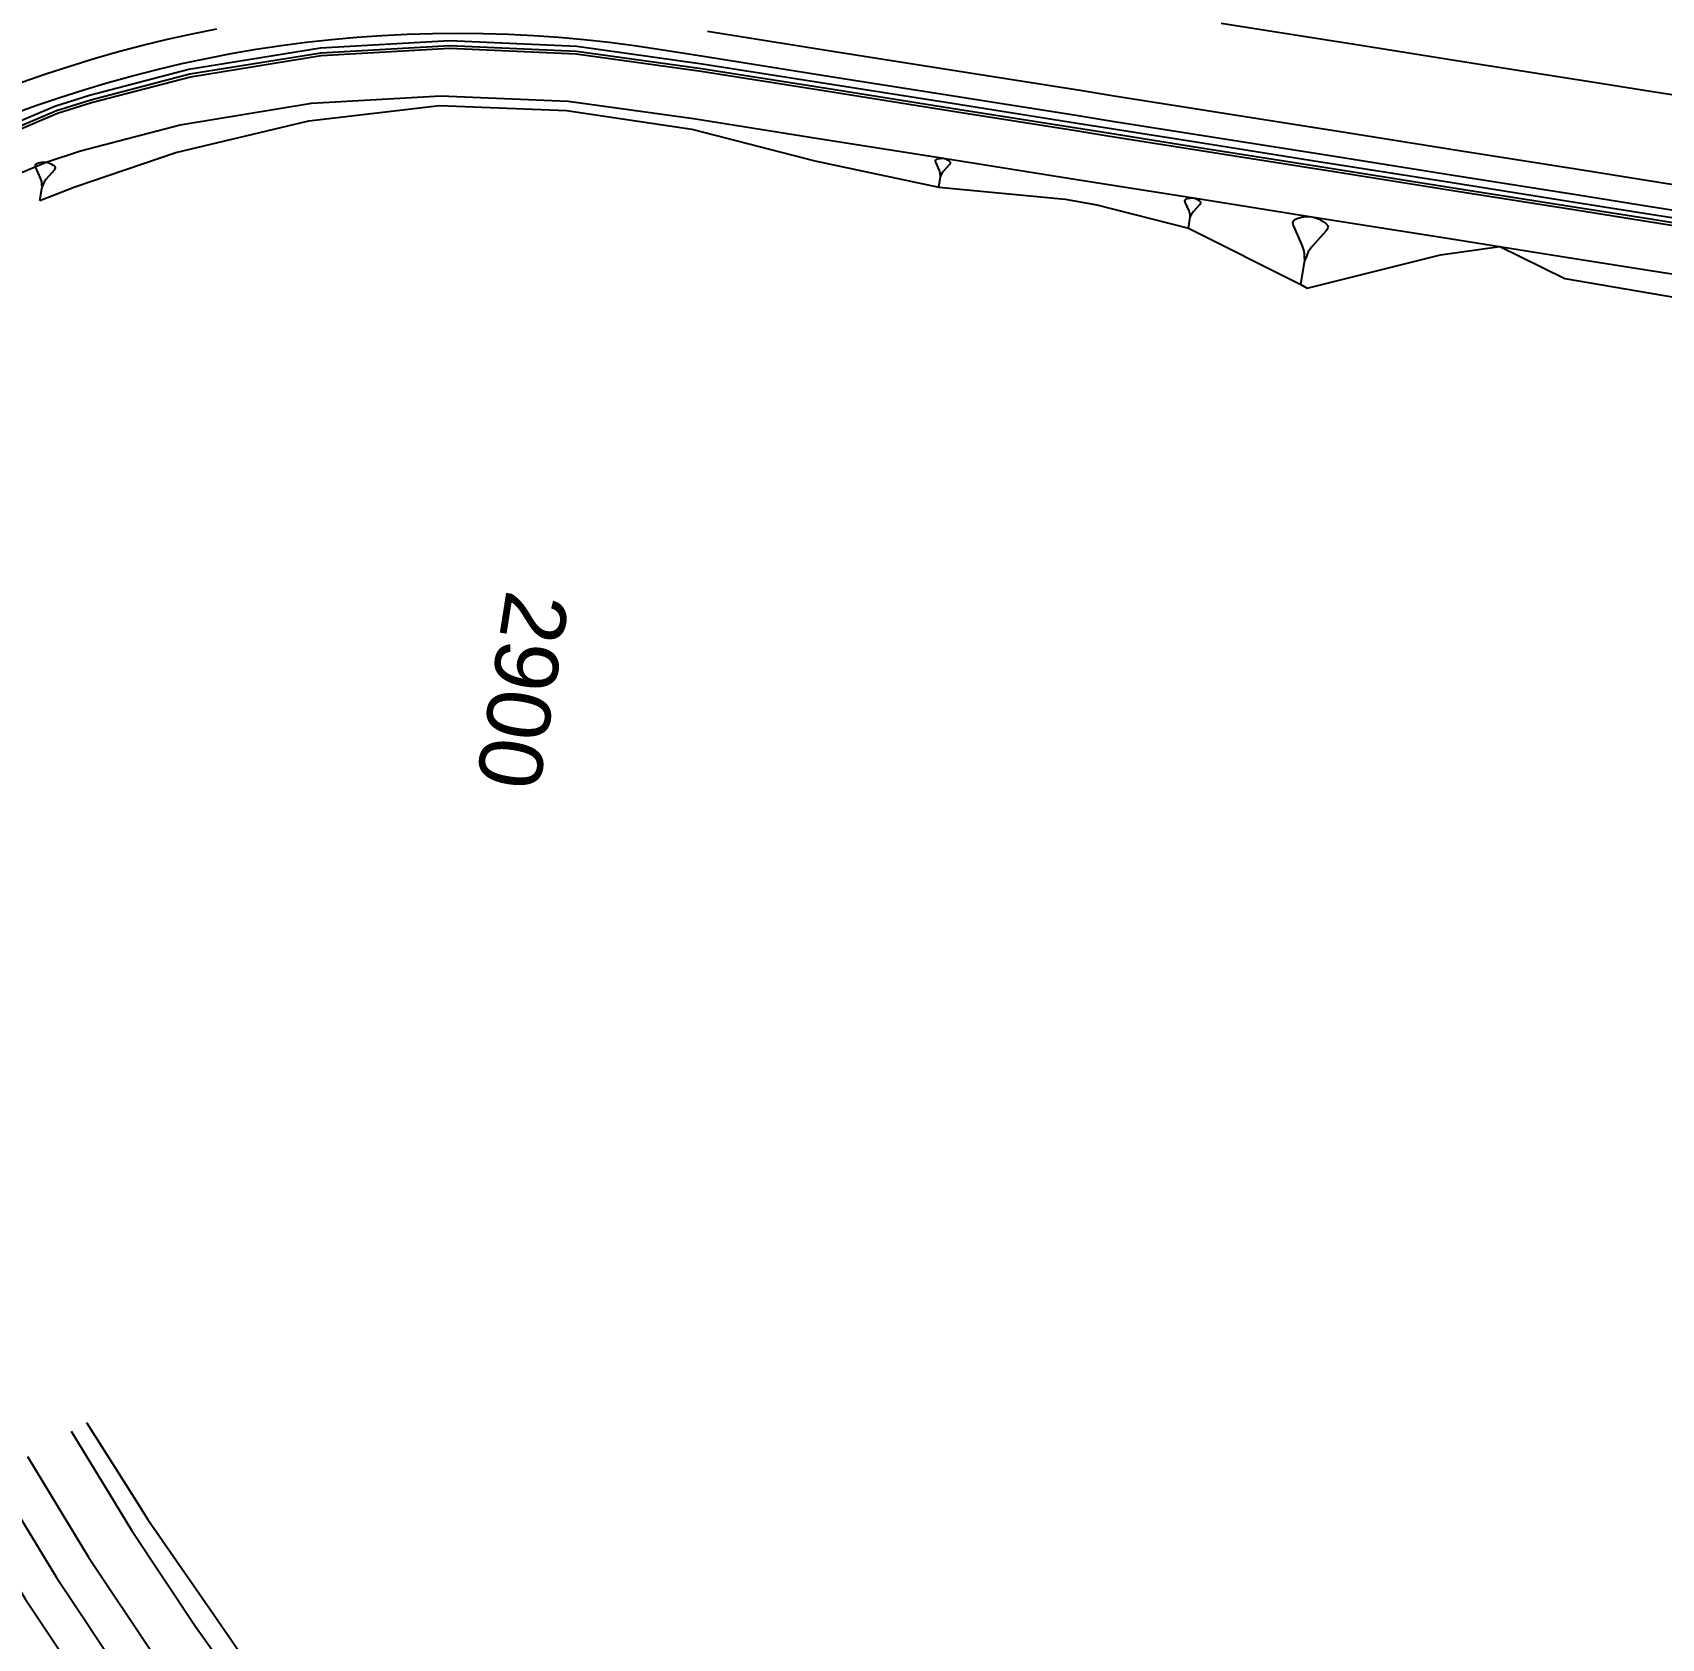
# Model space of a CAD drawing. Extents: x 383808 to 384559, y 802827 to 803490.
# Drawn here: x 384336.1 to 384400.4, y 802894.3 to 802957.8 of the extents above; entities that cross this region are included whole.
import ezdxf
from ezdxf.enums import TextEntityAlignment as Align

# ---------------------------------------------------------------- set-up
doc = ezdxf.new("R2010")
doc.units = 0
doc.layers.get('0').update_dxf_attribs({"linetype": 'CONTINUOUS'})
doc.styles.add('ARIAL', font='ARIAL.FON')

msp = doc.modelspace()

# ---------------------------------------------------------------- linework, layer by layer
at = {"color": 7}
for p, q in [((384371.7804, 802952.7767), (384371.8195, 802952.7947)), ((384371.8195, 802952.7947), (384371.8822, 802952.8089)), ((384371.8822, 802952.8089), (384371.9195, 802952.8151)), ((384371.9195, 802952.8151), (384371.9685, 802952.8194)), ((384371.9685, 802952.8194), (384372.0529, 802952.8181)), ((384372.0529, 802952.8181), (384372.1335, 802952.7932)), ((384372.1335, 802952.7932), (384372.1788, 802952.774)), ((384336.1683, 802952.5428), (384336.1708, 802952.5585)), ((384336.1765, 802952.4931), (384336.1683, 802952.5428)), ((384336.1708, 802952.5585), (384336.1915, 802952.5875)), ((384336.1873, 802952.4592), (384336.1765, 802952.4931)), ((384336.3765, 802952.0261), (384336.1873, 802952.4592)), ((384336.1915, 802952.5875), (384336.2097, 802952.6007)), ((384336.2097, 802952.6007), (384336.2279, 802952.6139)), ((384336.2279, 802952.6139), (384336.2801, 802952.6379)), ((384336.2801, 802952.6379), (384336.3637, 802952.6569)), ((384336.3637, 802952.6569), (384336.4134, 802952.6651)), ((384336.4134, 802952.6651), (384336.4788, 802952.6709)), ((384336.4788, 802952.6709), (384336.5914, 802952.6691)), ((384336.5914, 802952.6691), (384336.6989, 802952.6359)), ((384336.9106, 802952.3444), (384336.5966, 802951.9912)), ((384336.6989, 802952.6359), (384336.7593, 802952.6102)), ((384336.7593, 802952.6102), (384336.804, 802952.587)), ((384336.804, 802952.587), (384336.8777, 802952.5431)), ((384336.8777, 802952.5431), (384336.9198, 802952.5042)), ((384336.9313, 802952.3734), (384336.9106, 802952.3444)), ((384336.9198, 802952.5042), (384336.9331, 802952.4859)), ((384336.9545, 802952.418), (384336.9313, 802952.3734)), ((384336.9331, 802952.4859), (384336.9463, 802952.4677)), ((384336.9463, 802952.4677), (384336.957, 802952.4338)), ((384336.957, 802952.4338), (384336.9545, 802952.418)), ((384371.7357, 802952.7234), (384371.7376, 802952.7352)), ((384371.7419, 802952.6862), (384371.7357, 802952.7234)), ((384371.7376, 802952.7352), (384371.7531, 802952.7569)), ((384371.7499, 802952.6607), (384371.7419, 802952.6862)), ((384371.8918, 802952.3361), (384371.7499, 802952.6607)), ((384371.7531, 802952.7569), (384371.7668, 802952.7668)), ((384371.7668, 802952.7668), (384371.7804, 802952.7767)), ((384371.924, 802952.2343), (384371.8918, 802952.3361)), ((384371.9283, 802952.1853), (384371.924, 802952.2343)), ((384371.9326, 802952.1362), (384371.9283, 802952.1853)), ((384371.9755, 802952.1778), (384371.9562, 802952.1325)), ((384371.9947, 802952.2231), (384371.9755, 802952.1778)), ((384372.0568, 802952.3099), (384371.9947, 802952.2231)), ((384372.2922, 802952.5747), (384372.0568, 802952.3099)), ((384372.1788, 802952.774), (384372.2123, 802952.7566)), ((384372.2123, 802952.7566), (384372.2675, 802952.7236)), ((384372.2675, 802952.7236), (384372.2991, 802952.6944)), ((384372.3077, 802952.5964), (384372.2922, 802952.5747)), ((384372.2991, 802952.6944), (384372.3091, 802952.6808)), ((384372.3251, 802952.6299), (384372.3077, 802952.5964)), ((384372.3091, 802952.6808), (384372.319, 802952.6671)), ((384372.319, 802952.6671), (384372.327, 802952.6417)), ((384372.327, 802952.6417), (384372.3251, 802952.6299)), ((384336.3493, 802951.1438), (384336.4367, 802951.6942)), ((384336.4194, 802951.8904), (384336.3765, 802952.0261)), ((384336.4252, 802951.825), (384336.4194, 802951.8904)), ((384336.4309, 802951.7596), (384336.4252, 802951.825)), ((384336.4367, 802951.6942), (384336.4309, 802951.7596)), ((384336.4624, 802951.7546), (384336.4367, 802951.6942)), ((384336.4881, 802951.815), (384336.4624, 802951.7546)), ((384336.5138, 802951.8754), (384336.4881, 802951.815)), ((384336.5966, 802951.9912), (384336.5138, 802951.8754)), ((384371.8714, 802951.6746), (384371.9369, 802952.0872)), ((384371.9369, 802952.0872), (384371.9326, 802952.1362)), ((384371.9562, 802952.1325), (384371.9369, 802952.0872)), ((384381.5966, 802951.1516), (384381.5986, 802951.164)), ((384381.6031, 802951.1125), (384381.5966, 802951.1516)), ((384381.5986, 802951.164), (384381.6149, 802951.1867)), ((384381.6116, 802951.0859), (384381.6031, 802951.1125)), ((384381.7604, 802950.7453), (384381.6116, 802951.0859)), ((384381.6149, 802951.1867), (384381.6292, 802951.1971)), ((384381.6292, 802951.1971), (384381.6435, 802951.2075)), ((384381.6435, 802951.2075), (384381.6846, 802951.2264)), ((384381.6846, 802951.2264), (384381.7503, 802951.2413)), ((384381.7503, 802951.2413), (384381.7894, 802951.2478)), ((384381.7894, 802951.2478), (384381.8408, 802951.2523)), ((384381.8408, 802951.2523), (384381.9293, 802951.2509)), ((384381.9293, 802951.2509), (384382.0139, 802951.2248)), ((384382.1804, 802950.9956), (384381.9335, 802950.7179)), ((384382.0139, 802951.2248), (384382.0614, 802951.2046)), ((384382.0614, 802951.2046), (384382.0966, 802951.1864)), ((384382.0966, 802951.1864), (384382.1545, 802951.1518)), ((384382.1545, 802951.1518), (384382.1876, 802951.1212)), ((384382.1967, 802951.0184), (384382.1804, 802950.9956)), ((384382.1876, 802951.1212), (384382.198, 802951.1069)), ((384382.2149, 802951.0535), (384382.1967, 802951.0184)), ((384382.198, 802951.1069), (384382.2084, 802951.0926)), ((384382.2084, 802951.0926), (384382.2169, 802951.0659)), ((384382.2169, 802951.0659), (384382.2149, 802951.0535)), ((384381.739, 802950.0515), (384381.8077, 802950.4843)), ((384381.7941, 802950.6386), (384381.7604, 802950.7453)), ((384381.7986, 802950.5871), (384381.7941, 802950.6386)), ((384381.8032, 802950.5357), (384381.7986, 802950.5871)), ((384381.8077, 802950.4843), (384381.8032, 802950.5357)), ((384381.8279, 802950.5318), (384381.8077, 802950.4843)), ((384381.8481, 802950.5793), (384381.8279, 802950.5318)), ((384381.8683, 802950.6268), (384381.8481, 802950.5793)), ((384381.9335, 802950.7179), (384381.8683, 802950.6268)), ((384385.865, 802950.2867), (384385.8694, 802950.3143)), ((384385.8795, 802950.1995), (384385.865, 802950.2867)), ((384385.8694, 802950.3143), (384385.9058, 802950.3652)), ((384385.9058, 802950.3652), (384385.9377, 802950.3884)), ((384385.9377, 802950.3884), (384385.9697, 802950.4117)), ((384385.9697, 802950.4117), (384386.0613, 802950.4537)), ((384386.0613, 802950.4537), (384386.2082, 802950.4871)), ((384386.2082, 802950.4871), (384386.2954, 802950.5015)), ((384386.2954, 802950.5015), (384386.4102, 802950.5116)), ((384386.4102, 802950.5116), (384386.6079, 802950.5086)), ((384386.6079, 802950.5086), (384386.7968, 802950.4503)), ((384386.7968, 802950.4503), (384386.9029, 802950.4051)), ((384386.9029, 802950.4051), (384386.9814, 802950.3644)), ((384386.9814, 802950.3644), (384387.1107, 802950.2872)), ((384387.1107, 802950.2872), (384387.1847, 802950.2189)), ((384387.1847, 802950.2189), (384387.208, 802950.1869)), ((384385.8983, 802950.1399), (384385.8795, 802950.1995)), ((384386.2306, 802949.3795), (384385.8983, 802950.1399)), ((384387.1685, 802949.9383), (384386.6172, 802949.3181)), ((384387.2049, 802949.9892), (384387.1685, 802949.9383)), ((384387.2457, 802950.0677), (384387.2049, 802949.9892)), ((384387.208, 802950.1869), (384387.2312, 802950.1549)), ((384387.2312, 802950.1549), (384387.2501, 802950.0953)), ((384387.2501, 802950.0953), (384387.2457, 802950.0677)), ((384386.306, 802949.141), (384386.2306, 802949.3795)), ((384386.3161, 802949.0262), (384386.306, 802949.141)), ((384386.3262, 802948.9113), (384386.3161, 802949.0262)), ((384386.4265, 802949.0087), (384386.3814, 802948.9026)), ((384386.4717, 802949.1147), (384386.4265, 802949.0087)), ((384386.6172, 802949.3181), (384386.4717, 802949.1147)), ((384386.1829, 802947.83), (384386.3362, 802948.7965)), ((384386.3362, 802948.7965), (384386.3262, 802948.9113)), ((384386.3814, 802948.9026), (384386.3362, 802948.7965)), ((384338.1894, 802902.8484), (384339.9896, 802900))]:
    msp.add_line(p, q, dxfattribs=at)
at = {"color": 1}
for p, q in [((384337.589, 802902.5008), (384339.1073, 802900)), ((384335.8582, 802901.4988), (384336.7681, 802900))]:
    msp.add_line(p, q, dxfattribs=at)
at = {"color": 7, "linetype": 'CONTINUOUS'}
for points in [[(384327.0299, 802950.317), (384327.2453, 802950.6028), (384327.8896, 802951.3672), (384328.5929, 802952.0778), (384329.3507, 802952.7298), (384330.1582, 802953.3192), (384331.0103, 802953.8422), (384331.9014, 802954.2954), (384331.9346, 802954.3106), (384331.9367, 802954.3116), (384332.8507, 802954.7171), (384333.7727, 802955.1042), (384334.7023, 802955.4728), (384335.639, 802955.8228), (384336.5826, 802956.154), (384337.5326, 802956.4662), (384338.4886, 802956.7594), (384339.4503, 802957.0334), (384340.4173, 802957.2881), (384341.3892, 802957.5234), (384342.3657, 802957.7392), (384343.3462, 802957.9355)], [(384383.0263, 802958.1644), (384387.7049, 802957.4221), (384387.9646, 802957.3809), (384392.9028, 802956.5973), (384397.841, 802955.8137), (384400, 802955.4711)], [(384362.725, 802957.842), (384367.6632, 802957.0584), (384372.6014, 802956.2749), (384377.5396, 802955.4913), (384378.8009, 802955.2911), (384382.4778, 802954.7077), (384387.1564, 802953.9653), (384387.416, 802953.9241), (384392.3543, 802953.1405), (384397.2925, 802952.3569), (384400, 802951.9273)], [(384331.6018, 802952.4134), (384337.0033, 802954.7008), (384338.3594, 802955.1337), (384342.2761, 802956.1507), (384347.4526, 802956.9902), (384352.5419, 802957.2801), (384357.5504, 802957.0564), (384362.4933, 802956.3701), (384367.4297, 802955.5868), (384372.3679, 802954.8033), (384377.3061, 802954.0197), (384378.5674, 802953.8196), (384382.2443, 802953.2361), (384386.9229, 802952.4937), (384387.1825, 802952.4525), (384392.1208, 802951.6689), (384397.059, 802950.8854), (384400, 802950.4187)], [(384331.6521, 802952.3155), (384337.0386, 802954.5967), (384338.3913, 802955.0284), (384342.2994, 802956.0432), (384347.4645, 802956.8808), (384352.5425, 802957.1701), (384357.5404, 802956.9468), (384362.4771, 802956.2613), (384367.4124, 802955.4782), (384372.3506, 802954.6946), (384377.2889, 802953.911), (384378.5501, 802953.7109), (384382.2271, 802953.1275), (384386.9057, 802952.3851), (384387.1653, 802952.3439), (384392.1035, 802951.5603), (384397.0417, 802950.7767), (384400, 802950.3073)], [(384400, 802955.4711), (384402.7792, 802955.0301), (384407.7174, 802954.2465), (384412.6556, 802953.463), (384417.5939, 802952.6794), (384422.5321, 802951.8958), (384427.4703, 802951.1122), (384432.4085, 802950.3286), (384437.3467, 802949.545), (384442.285, 802948.7615), (384447.2232, 802947.9779), (384452.1614, 802947.1943), (384457.0996, 802946.4107), (384462.0378, 802945.6271), (384466.976, 802944.8436), (384471.9143, 802944.06), (384476.8525, 802943.2764), (384481.7907, 802942.4928), (384486.7289, 802941.7092), (384491.6671, 802940.9256), (384496.6054, 802940.1421), (384500, 802939.6034)], [(384336.3493, 802951.1438), (384337.728, 802951.6847), (384341.7138, 802953.0463), (384346.9755, 802954.3017), (384352.1329, 802954.8992), (384357.1639, 802954.7007), (384362.1102, 802953.9675), (384366.9746, 802952.719), (384371.8714, 802951.6746), (384376.8581, 802951.1964), (384378.1167, 802950.9793), (384381.739, 802950.0515), (384386.1829, 802947.83), (384386.4263, 802947.6864), (384391.6972, 802948.9997), (384394.0337, 802949.3303), (384396.6119, 802948.068), (384400, 802947.4831)], [(384400, 802951.9273), (384402.2307, 802951.5734), (384407.1689, 802950.7898), (384412.1071, 802950.0062), (384417.0454, 802949.2226), (384421.9836, 802948.439), (384426.9218, 802947.6555), (384431.86, 802946.8719), (384436.7982, 802946.0883), (384441.7364, 802945.3047), (384446.6747, 802944.5211), (384451.6129, 802943.7375), (384456.5511, 802942.954), (384461.4893, 802942.1704), (384466.4275, 802941.3868), (384471.3658, 802940.6032), (384476.304, 802939.8196), (384481.2422, 802939.0361), (384486.1804, 802938.2525), (384491.1186, 802937.4689), (384496.0568, 802936.6853), (384500, 802936.0596)], [(384400, 802950.4187), (384401.9972, 802950.1018), (384406.9354, 802949.3182), (384411.8736, 802948.5346), (384416.8118, 802947.751), (384421.7501, 802946.9674), (384426.6883, 802946.1839), (384431.6237, 802945.4008), (384436.5356, 802944.4695), (384441.4503, 802943.5378), (384446.365, 802942.6061), (384451.2797, 802941.6743), (384456.1944, 802940.7426), (384461.1092, 802939.8109), (384466.0239, 802938.8792), (384470.9386, 802937.9474), (384475.8533, 802937.0157), (384480.7708, 802936.0835), (384485.7118, 802935.2994), (384490.65, 802934.5158), (384495.5883, 802933.7323), (384500, 802933.0322)], [(384400, 802950.3073), (384401.98, 802949.9931), (384406.9182, 802949.2096), (384411.8564, 802948.426), (384416.7946, 802947.6424), (384421.7328, 802946.8588), (384426.671, 802946.0752), (384431.6048, 802945.2924), (384436.5151, 802944.3615), (384441.4298, 802943.4297), (384446.3445, 802942.498), (384451.2592, 802941.5663), (384456.174, 802940.6345), (384461.0887, 802939.7028), (384466.0034, 802938.7711), (384470.9181, 802937.8394), (384475.8328, 802936.9076), (384480.7519, 802935.9751), (384485.6946, 802935.1908), (384490.6328, 802934.4072), (384495.571, 802933.6236), (384500, 802932.9208)], [(384400, 802947.4831), (384401.5395, 802947.2174), (384406.4451, 802946.2284), (384411.3837, 802945.447), (384416.3476, 802944.825), (384421.3114, 802944.203), (384426.2753, 802943.5811), (384431.2307, 802942.9057), (384436.156, 802942.0411), (384441.0814, 802941.1766), (384446.0063, 802940.3087), (384450.9363, 802939.4736), (384455.8715, 802938.6707), (384458.9287, 802938.1793), (384460.7914, 802937.772), (384465.6835, 802936.6976), (384470.5761, 802935.6269), (384475.4686, 802934.5548), (384480.3595, 802933.473), (384485.2876, 802932.6259), (384490.2167, 802931.7849), (384495.1458, 802930.9438), (384500, 802930.0486)], [(384333.2611, 802900), (384333.2831, 802899.9601), (384335.7657, 802895.8742), (384338.4194, 802891.8909), (384339.5158, 802890.3446), (384341.24, 802888.0173), (384344.2231, 802884.2603), (384347.3637, 802880.6269), (384350.6568, 802877.1236), (384354.0969, 802873.7567), (384357.6785, 802870.5326), (384358.7722, 802869.6003), (384361.4607, 802867.3418), (384365.2904, 802864.1246), (384369.1202, 802860.9074), (384372.9499, 802857.6903), (384376.7796, 802854.4731), (384380.5906, 802851.2324), (384384.5017, 802848.1174), (384388.4128, 802845.0023), (384392.3238, 802841.8873), (384396.2349, 802838.7722), (384398.3576, 802837.0816)], [(384339.9896, 802900), (384340.6163, 802899.0083), (384343.2022, 802895.2711), (384344.2161, 802893.7845), (384345.8117, 802891.5437), (384348.6608, 802887.9882), (384351.6722, 802884.5636), (384354.7577, 802881.1974), (384358.0385, 802878.0129), (384361.4183, 802874.9251), (384362.4675, 802874.0244), (384365.1302, 802871.7708), (384368.9278, 802868.5154), (384372.7551, 802865.2954), (384376.572, 802862.0629), (384380.3467, 802858.7613), (384384.0629, 802855.4891), (384387.932, 802852.4243), (384391.8594, 802849.3297), (384395.7867, 802846.2351), (384399.6898, 802843.11), (384400, 802842.855)]]:
    msp.add_lwpolyline(points, dxfattribs=at)
at = {"color": 1, "linetype": 'CONTINUOUS'}
for points in [[(384331.515, 802952.5824), (384336.9423, 802954.8808), (384338.3042, 802955.3155), (384342.2358, 802956.3364), (384347.4321, 802957.1791), (384352.5408, 802957.4701), (384357.5678, 802957.2456), (384362.5212, 802956.5581), (384367.4594, 802955.7745), (384372.3977, 802954.9909), (384377.3359, 802954.2073), (384378.5971, 802954.0072), (384382.2741, 802953.4238), (384386.9527, 802952.6814), (384387.2123, 802952.6402), (384392.1505, 802951.8566), (384397.0888, 802951.073), (384400, 802950.6111)], [(384331.7098, 802950.6193), (384336.5914, 802952.6691), (384337.9541, 802953.1094), (384341.8876, 802954.1419), (384347.0856, 802954.9954), (384352.1954, 802955.2933), (384357.2229, 802955.0721), (384362.1764, 802954.3852), (384367.1147, 802953.6017), (384372.0529, 802952.8181), (384376.9911, 802952.0345), (384378.2524, 802951.8344), (384381.9293, 802951.2509), (384386.6079, 802950.5086), (384386.8675, 802950.4674), (384391.8058, 802949.6838), (384396.744, 802948.9002), (384400, 802948.3835)], [(384400, 802950.6111), (384402.027, 802950.2894), (384406.9652, 802949.5058), (384411.9034, 802948.7223), (384416.8416, 802947.9387), (384421.7798, 802947.1551), (384426.7181, 802946.3715), (384431.6563, 802945.5879), (384436.571, 802944.6562), (384441.4857, 802943.7245), (384446.4004, 802942.7928), (384451.3151, 802941.861), (384456.2298, 802940.9293), (384461.1445, 802939.9976), (384466.0593, 802939.0658), (384470.974, 802938.1341), (384475.8887, 802937.2024), (384480.8034, 802936.2707), (384485.7416, 802935.4871), (384490.6798, 802934.7035), (384495.618, 802933.9199), (384500, 802933.2246)], [(384400, 802948.3835), (384401.6822, 802948.1166), (384406.6204, 802947.333), (384411.5586, 802946.5494), (384416.4968, 802945.7659), (384421.4351, 802944.9823), (384426.3733, 802944.1987), (384431.3115, 802943.4151), (384436.2262, 802942.4833), (384441.1409, 802941.5515), (384446.0556, 802940.6198), (384450.9703, 802939.6881), (384455.885, 802938.7563), (384460.7997, 802937.8246), (384465.7145, 802936.8929), (384470.6292, 802935.9612), (384475.5439, 802935.0294), (384480.4586, 802934.0978), (384485.3968, 802933.3143), (384490.335, 802932.5307), (384495.2733, 802931.7471), (384500, 802930.9971)], [(384336.7681, 802900), (384338.2743, 802897.5189), (384340.8573, 802893.6387), (384341.9246, 802892.1324), (384343.603, 802889.8651), (384346.507, 802886.205), (384349.5646, 802882.6651), (384352.7709, 802879.2517), (384356.1205, 802875.9711), (384359.608, 802872.8294), (384360.6777, 802871.917), (384363.3601, 802869.6637), (384367.1898, 802866.4465), (384371.0195, 802863.2293), (384374.8492, 802860.0121), (384378.6824, 802856.792), (384382.4783, 802853.5639), (384386.3707, 802850.464), (384390.2818, 802847.349), (384394.1929, 802844.2339), (384398.1039, 802841.1189), (384400, 802839.6087)], [(384339.1073, 802900), (384339.9619, 802898.5922), (384342.4987, 802894.7814), (384343.5469, 802893.302), (384345.1954, 802891.0753), (384348.0475, 802887.4805), (384351.0506, 802884.0037), (384354.1998, 802880.651), (384357.4898, 802877.4288), (384360.9154, 802874.3429), (384361.9724, 802873.4414), (384364.6465, 802871.195), (384368.4762, 802867.9779), (384372.3059, 802864.7607), (384376.1356, 802861.5435), (384379.9734, 802858.3195), (384383.7493, 802855.1081), (384387.6167, 802852.0284), (384391.5278, 802848.9134), (384395.4389, 802845.7984), (384399.35, 802842.6833), (384400, 802842.1656)]]:
    msp.add_lwpolyline(points, dxfattribs=at)
at = {"color": 2, "linetype": 'CONTINUOUS'}
for points in [[(384335.2493, 802954.5581), (384336.1885, 802954.9012), (384337.1345, 802955.2255), (384338.0867, 802955.5307), (384339.0449, 802955.8169), (384340.0086, 802956.0838), (384340.9774, 802956.3314), (384341.951, 802956.5596), (384342.929, 802956.7683), (384343.911, 802956.9574), (384344.8965, 802957.1268), (384345.8852, 802957.2764), (384346.8767, 802957.4063), (384347.8706, 802957.5163), (384348.8666, 802957.6064), (384349.8641, 802957.6765), (384350.8628, 802957.7267), (384351.8623, 802957.757), (384352.8623, 802957.7672), (384353.8622, 802957.7574), (384354.8617, 802957.7276), (384355.8605, 802957.6779), (384356.858, 802957.6082), (384357.854, 802957.5185), (384358.848, 802957.4089), (384359.8395, 802957.2795), (384360.7092, 802957.1494), (384362.5682, 802956.8544), (384367.5065, 802956.0708), (384372.4447, 802955.2872), (384377.3829, 802954.5036), (384378.6441, 802954.3035), (384382.3211, 802953.72), (384386.9997, 802952.9777), (384387.2593, 802952.9365), (384392.1975, 802952.1529), (384397.1358, 802951.3693), (384400, 802950.9148)], [(384400, 802950.9148), (384402.074, 802950.5857), (384407.0122, 802949.8021), (384411.9504, 802949.0186), (384416.8886, 802948.235), (384421.8269, 802947.4514), (384426.7651, 802946.6678), (384431.7033, 802945.8842), (384436.618, 802944.9525), (384441.5327, 802944.0208), (384446.4474, 802943.089), (384451.3621, 802942.1573), (384456.2768, 802941.2256), (384461.1916, 802940.2939), (384466.1063, 802939.3621), (384471.021, 802938.4304), (384475.9357, 802937.4987), (384480.8504, 802936.5669), (384485.7886, 802935.7834), (384490.7268, 802934.9998), (384495.6651, 802934.2162), (384500, 802933.5283)], [(384335.0136, 802900), (384337.0086, 802896.7139), (384339.6263, 802892.7816), (384340.7078, 802891.2551), (384342.4088, 802888.9575), (384345.3516, 802885.2484), (384348.4501, 802881.6611), (384351.6992, 802878.2022), (384355.0935, 802874.8778), (384358.6275, 802871.6942), (384359.7068, 802870.7736), (384362.3952, 802868.5152), (384366.2249, 802865.298), (384370.0547, 802862.0808), (384373.8844, 802858.8636), (384377.7141, 802855.6464), (384381.5251, 802852.4057), (384385.4362, 802849.2907), (384389.3473, 802846.1756), (384393.2584, 802843.0606), (384397.1694, 802839.9456), (384399.2922, 802838.2549)]]:
    msp.add_lwpolyline(points, dxfattribs=at)

# ---------------------------------------------------------------- texts
at = {"color": 2, "style": 'ARIAL'}
msp.add_text('2900', height=2.5, rotation=260.984, dxfattribs=at).set_placement((384357.2686, 802935.4201), align=Align.TOP_LEFT)

doc.saveas('drawing.dxf')
